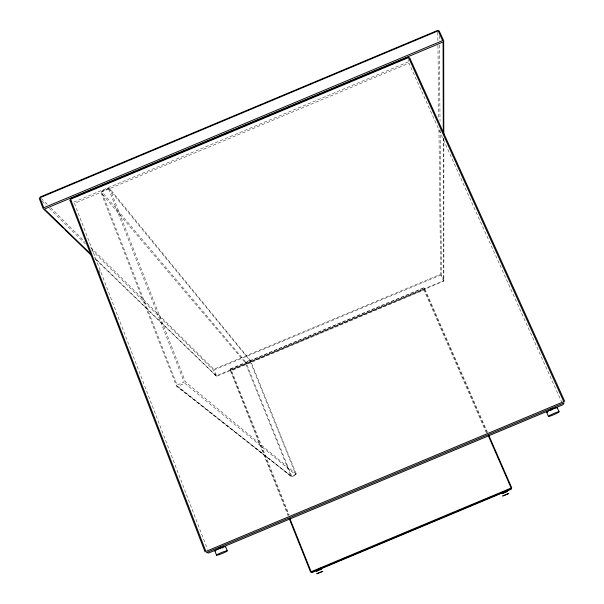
<?xml version="1.0" encoding="UTF-8"?>
<svg xmlns="http://www.w3.org/2000/svg" width="604" height="604" viewBox="0 0 604 604"><rect width="100%" height="100%" fill="white"/><g stroke="black" fill="none" stroke-linecap="round" stroke-linejoin="round"><path stroke-width="0.45" stroke-dasharray="3.02 2.27" d="M250.524 360.648L109.724 188.644L108.501 188.388L101.336 191.438L101.034 192.706L176.466 386.047L291.853 476.669L295.952 474.955L296.3 474.132L250.396 360.452M487.549 432.509L424.499 288.1L423.691 287.768L229.777 369.135L288.191 515.944M95.243 259.086L216.557 376.277L443.864 281.056L443.872 138.18M73.794 202.106L408.5 61.827M216.64 376.247L94.405 257.591M176.24 385.692L291.037 476.329L245.36 362.808L101.034 192.706M291.853 476.669L177.659 386.273L184.809 383.276L295.952 474.955M296.3 474.132L185.443 381.841L109.943 188.977M41.955 201.147L45.972 205.103M49.324 208.403L85.511 244.031M91.536 249.965L213.491 370.048L215.824 375.93M41.253 198.459L47.271 204.416M50.615 207.723L84.734 241.487M90.751 247.444L213.839 369.248L440.648 274.269L438.912 127.368M229.769 369.648L230.849 370.796M230.116 368.84L231.196 369.995L423.781 289.346L423.676 287.783M562.082 402.951L408.953 63.201L74.466 203.382L207.512 549.308M444.016 280.369L441.464 274.578L440.112 129.679M487.088 432.909L423.91 288.191L230.237 369.293L288.553 515.235M486.235 432.57L424.038 290.041L231.521 370.667L289.21 515.031M250.048 361.003L295.786 474.434L291.694 476.148L246.032 362.679M108.675 189.044L184.197 382.083L177.032 385.08L101.736 191.959M98.837 270.26L99.849 272.895M408.342 59.464L408.447 61.034M424.499 288.1L424.597 289.656M437.779 32.261L437.892 41.676M437.938 45.443L438.806 118.89M439.229 35.591L439.282 41.238M439.319 44.998L440.029 121.208M443.328 138.037L443.683 281.162M223.17 548.092A5.776 0.574 -21.9 0 1 222.566 548.372M108.584 188.44L101.653 191.347L245.707 362.007L249.724 360.324L108.584 188.44M440.897 274.971L214.171 369.92L216.504 375.794L443.442 280.762L440.897 274.971"/><path stroke-width="0.91" d="M511.369 488.417L511.716 487.851L488.681 435.099M503.698 492.124L505.148 491.505M550.674 410.403L551.21 410.101M505.118 491.528L504.665 491.754M505.374 492.124L504.181 492.57M317.953 569.798L319.312 569.262L318.655 569.587M507.345 491.362L501.713 493.642L502.755 493.362M552.411 408.576C553.551 407.7 549.157 409.61 550.554 409.384M321.351 569.225C322.393 568.296 314.337 571.716 316.67 571.188M507.156 491.46L506.016 492.011M220.566 547.511C222.295 546.242 216.006 549.278 220.083 547.722M321.124 569.338L319.886 569.912M551.837 408.87L550.991 409.225M219.833 548.749L220.694 548.417M551.86 409.791L552.366 409.587M39.909 197.131L437.757 30.374M70.517 198.618L408.183 57.093M219.177 548.591L208.727 552.97L206.523 552.547L564.151 402.876L563.041 404.68L552.592 409.051M220.913 547.866L550.856 409.776M311.113 571.746L511.158 488.04L488.213 435.492M318.882 568.998L321.487 567.911M344.929 558.104L347.534 557.009M504.136 492.819L503.404 493.113M317.976 570.704L316.957 571.09M319.206 569.965L318.089 570.47M63.397 228.229L43.08 208.539L39.275 198.505M64.756 229.543L91.174 255.145M91.702 254.963L44.439 209.075L443.087 41.993L443.313 132.389M70.978 201.155L69.89 199.992L205.05 551.92M439.184 30.887L443.661 40.642L443.797 134.654M409.61 57.606L564.74 401.388M557.213 407.625L559.085 411.8A5.776 0.559 -23.5 0 1 551.293 415.703A5.776 0.559 -23.5 0 1 550.976 414.789A5.776 0.559 -23.5 0 1 559.085 411.8M546.62 412.222L548.485 416.398M289.844 518.519L311.279 572.139L310.584 572.003L289.24 518.572M225.602 546.575L227.255 550.833M214.888 550.893L216.534 555.159M546.862 412.283A5.776 0.581 -23.5 0 1 552.041 409.24A5.776 0.581 -23.5 0 1 556.88 408.01M547.451 412.177A5.776 0.581 -23.5 0 1 547.111 412.253M215.417 550.916A5.776 0.574 -21.9 0 1 219.947 548.228A5.776 0.574 -21.9 0 1 225.3 546.937M511.384 488.689L511.037 489.255L312.109 572.494L311.415 572.358L511.384 488.689M316.843 573.74L322.755 571.346L316.843 573.74M502.792 495.967L508.659 493.528L502.792 495.967M438.179 30.827L39.932 197.75L43.745 207.791L442.656 40.596L438.179 30.827M408.576 57.576L70.57 199.237L205.896 551.437L563.781 401.652L408.576 57.576M218.844 554.706A5.783 0.559 -21.9 0 0 227.24 550.916A5.783 0.559 -21.9 0 0 219.599 553.37A5.783 0.559 -21.9 0 0 218.844 554.706"/></g></svg>
